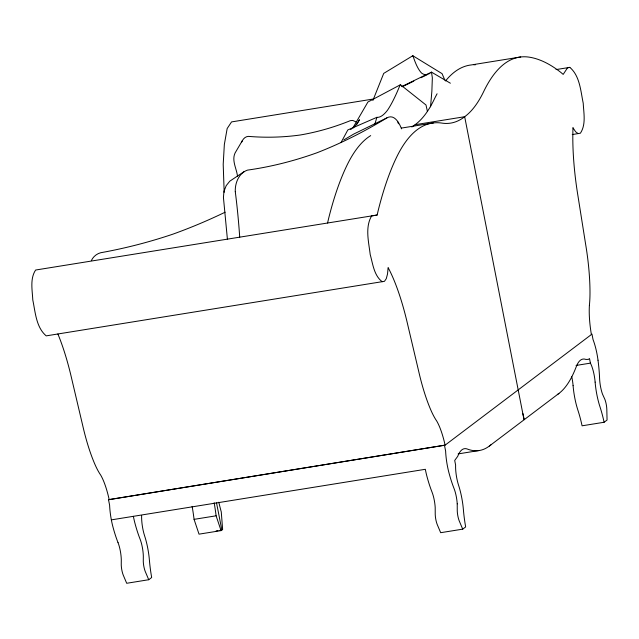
<?xml version="1.0" encoding="UTF-8"?>
<svg xmlns="http://www.w3.org/2000/svg" width="639" height="639" viewBox="0 0 639 639"><rect width="100%" height="100%" fill="white"/><g stroke="black" fill="none" stroke-linecap="round" stroke-linejoin="round"><path stroke-width="0.96" d="M374.901 123.998L376.882 117.328A708.212 64.547 -83 0 0 387.474 110.243A705.887 64.339 -83 0 0 399.974 85.291L400.493 84.755L426.005 105.004L427.435 111.505M327.567 223.019L328.598 218.578A621.084 157.33 80.8 0 1 346.713 165.852A470.647 119.221 80.8 0 1 370.692 135.612M118.023 542.607A56.855 14.401 80.8 0 1 112.967 527.015A27.852 7.053 80.8 0 1 111.354 519.874A28.052 7.109 80.8 0 1 109.604 505.209L108.518 499.706L445.111 445.143A41 10.384 80.8 0 0 436.669 420.941A66.328 16.806 80.8 0 1 430.998 410.382A86.76 21.982 80.8 0 1 418.545 370.668L407.738 324.812A107.032 27.118 80.8 0 0 388.129 267.613L387.522 273.979L386.276 278.676L384.462 281.32L46.2 335.866C36.111 327.312 35.353 312.183 32.797 300.003C32.325 290.194 29.833 278.724 35.616 270.033L377.146 215.031L378.176 210.59A621.084 157.33 80.8 0 1 396.292 157.865A470.647 119.221 80.8 0 1 442.22 123.143A420.454 106.505 80.8 0 0 464.122 117.137L465.224 116.306A420.454 106.505 80.8 0 0 483.515 91.912A470.647 119.221 80.8 0 1 529.443 57.198A621.084 157.33 80.8 0 1 560.898 72.455L563.183 74.396L567.568 67.782L569.82 67.367C579.908 75.921 580.667 91.057 583.223 103.23C583.695 113.039 586.187 124.509 580.404 133.2L572.248 134.573M372.896 100.451L383.712 73.405L412.818 55.721L442.06 73.645L444.864 80.155M241.67 142.162C242.708 139.246 245.184 136.45 248.475 136.379A583.918 369.015 84.5 0 0 300.194 135.005A583.04 368.471 84.5 0 0 350.34 120.651L352.76 120.436L356.29 121.993M341.002 142.593L347.808 129.965L376.882 117.328M91.329 260.64C93.094 256.782 96.601 253.795 100.706 252.732A578.527 501.511 -65.5 0 0 172.666 234.241A578.199 501.224 -65.5 0 0 225.128 212.204M412.323 56.272L412.578 55.825M352.896 127.888L367.904 102.032L400.254 84.843M242.293 140.74L235.08 152.969C231.462 160.653 236.789 168.816 237.532 176.564M356.498 124.733L359.477 119.749L356.913 123.878L352.928 128.064M490.912 444.856L489.322 446.054A313.925 79.524 80.8 0 1 467.365 449.057A77.247 19.569 80.8 0 0 457.708 456.358L454.704 460.447L455.607 465.048A17.892 4.529 80.8 0 0 458.594 485.328A30.345 7.684 80.8 0 1 463.411 509.826A48.58 12.309 80.8 0 0 465.655 526.927L462.716 529.148L440.678 532.694L437.164 524.379A9.345 2.364 80.8 0 1 435.231 514.539L435.199 507.406A15.496 3.922 80.8 0 0 432.004 492.03A56.855 14.401 80.8 0 1 426.948 476.438A27.852 7.053 80.8 0 1 425.334 469.298L111.354 519.874M595.133 382.106A17.892 4.529 80.8 0 0 590.42 363.152L589.517 358.543L588.415 359.374L585.891 359.445A77.247 19.569 80.8 0 0 576.234 366.754A313.925 79.524 80.8 0 1 558.917 393.432L557.336 394.638M401.508 128.854C399.407 123.175 394.383 113.59 386.835 117.919A740.441 457.149 -76 0 1 317.168 152.697A734.179 453.275 -76 0 1 247.501 170.118C238.85 173.001 234.896 183.169 235.28 191.676M108.518 499.706L445.111 445.143L591.978 334.109L593.056 339.628A27.972 7.085 80.8 0 1 598.016 360.228M118.023 542.599A15.512 3.93 80.8 0 1 121.298 559.7L121.25 565.124A9.345 2.364 80.8 0 0 123.183 574.956L126.698 583.279L148.735 579.725L151.675 577.504A48.58 12.309 80.8 0 1 149.43 560.403A30.345 7.684 80.8 0 0 144.622 535.873A17.892 4.529 80.8 0 1 141.634 515.641M192.131 506.352A65.977 16.71 80.8 0 1 194.072 519.355L199.025 534.156L221.062 530.61L222.644 529.411L221.262 511.903A65.977 16.71 80.8 0 1 218.818 502.214M489.322 446.054L524.044 419.807L464.673 116.721L415.094 124.709M558.917 393.44L524.204 419.687L522.918 413.617M573.079 385.644A30.345 7.684 80.8 0 0 577.896 410.174A48.58 12.309 80.8 0 1 582.081 425.806L604.111 422.259L607.05 420.039L606.818 409.232A9.345 2.364 80.8 0 0 604.885 399.391L602.473 394.063A15.496 3.922 80.8 0 1 599.59 378.448A56.855 14.401 80.8 0 0 598.008 360.228M244.226 171.556L229.76 181.204L226.198 185.669L223.946 191.468L223.434 197.475L227.428 239.441M343.854 139.901L353.774 134.038L386.835 117.919M350.667 129.445L351.41 129.078M401.715 86.577L431.477 72.127L450.375 83.214M402.219 86.76L413.792 81.169M420.917 77.726L427.148 74.715M520.697 56.975L471.119 64.962A470.647 119.221 80.8 0 0 445.535 80.969M373.727 98.949L231.558 121.913L227.164 128.527L224.345 144.494L223.203 164.327L224.177 192.331M556.026 69.587L569.82 67.367M401.388 128.088L433.466 122.92M576.051 365.452L590.42 363.136M458.131 453.906L478.819 450.575M194.064 519.355L216.102 515.809L221.062 530.61M216.102 530.937L218.019 530.626M219.936 530.322L221.853 530.011L216.533 502.909M377.146 215.031L371.626 215.91C364.861 227.396 368.759 242.037 370.205 254.546C372.833 263.859 373.967 275.529 382.218 281.743M578.159 133.615L575.627 131.778L572.983 127.808M412.818 55.721L413.026 55.976A718.875 65.577 -86.5 0 0 421.628 73.094A722.589 65.913 -86.5 0 0 428.09 74.212M462.716 529.148L459.193 520.825A9.345 2.364 80.8 0 1 457.26 510.992L457.228 503.859M148.735 579.725L145.213 571.402A9.345 2.364 80.8 0 1 143.28 561.569L143.328 556.146A15.512 3.93 80.8 0 0 140.053 539.052A56.855 14.401 80.8 0 1 135.005 523.469A27.852 7.053 80.8 0 1 133.383 516.328M397.801 121.945L398.464 123.782M444.536 445.575L445.623 451.086A27.972 7.085 80.8 0 0 448.977 472.892A56.855 14.401 80.8 0 0 454.033 488.476A15.496 3.922 80.8 0 1 457.236 503.859M430.622 72.814A722.589 65.913 -86.5 0 0 431.477 72.127L432.347 77.83L431.868 91.241A623.448 56.871 -86.5 0 0 430.55 106.809M429.767 73.389A722.589 65.913 -86.5 0 1 428.921 73.86M595.117 382.098A30.345 7.684 80.8 0 0 599.925 406.628A48.58 12.309 80.8 0 1 604.111 422.259M591.394 334.548A41 10.384 80.8 0 1 589.398 305.49M571.753 376.778A17.892 4.529 80.8 0 1 573.095 385.66M572.999 127.848A107.032 27.118 80.8 0 0 577.983 196.093L585.644 244.346A86.76 21.982 80.8 0 1 589.981 290.162A66.328 16.806 80.8 0 1 589.382 305.458M437.084 93.781A470.647 119.221 80.8 0 0 433.945 99.908A420.454 106.505 80.8 0 1 415.646 124.285L414.543 125.124A420.454 106.505 80.8 0 1 411.812 127.001M473.707 64.779A470.647 119.221 80.8 0 1 475.448 64.771M235.28 191.676A611.076 377.274 -76 0 1 239.713 237.237M214.161 502.797A65.977 16.71 80.8 0 1 216.11 515.809M57.877 333.973A107.032 27.118 80.8 0 1 71.736 378.911L82.543 424.791A86.76 21.982 80.8 0 0 94.979 464.481A66.328 16.806 80.8 0 0 100.65 475.033A41 10.384 80.8 0 1 109.101 499.259"/></g></svg>
